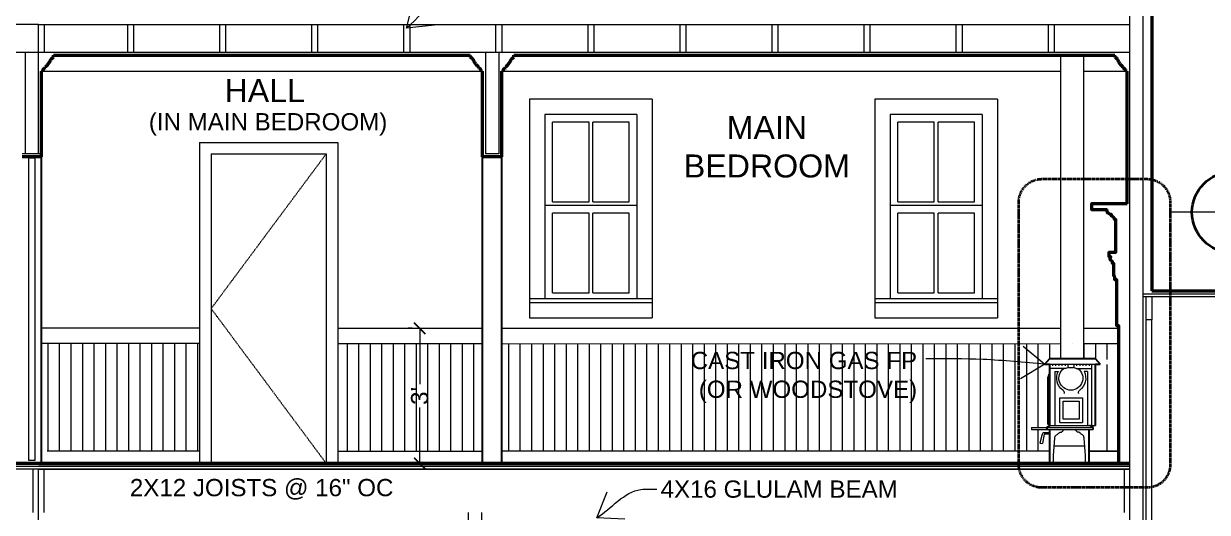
# Model space of a CAD drawing. Header units: inches. Extents: x -4969 to 16721, y 2489 to 24693.
# Drawn here: x 10574.8 to 10883.4, y 5012.4 to 5139.9 of the extents above; entities that cross this region are included whole.
import ezdxf

# ---------------------------------------------------------------- set-up
doc = ezdxf.new("R2010")
doc.units = ezdxf.units.IN
doc.header["$MEASUREMENT"] = 0
doc.linetypes.add('DASHED2', pattern=[0.375, 0.25, -0.125])
doc.layers.get('0').update_dxf_attribs({"lineweight": 5})
for name, color, linetype, lineweight in [('1', 1, 'Continuous', 9), ('2', 6, 'Continuous', 20), ('3', 3, 'Continuous', 30), ('5', 4, 'Continuous', 50), ('A-DIMSx', 7, 'Continuous', 9), ('A-LINK', 7, 'Continuous', 40), ('A-TEXTx', 7, 'Continuous', 20)]:
    doc.layers.add(name, color=color, linetype=linetype, lineweight=lineweight)
doc.styles.get("Standard").update_dxf_attribs({"font": 'Arial.ttf'})
doc.dimstyles.get("Standard").update_dxf_attribs({"dimtxt": 3, "dimasz": 2, "dimexe": 0.03125, "dimexo": 0.0625, "dimgap": 0.03125, "dimtad": 0, "dimtoh": 1, "dimdec": 4, "dimlfac": 0.99985, "dimzin": 0, "dimdsep": 46, "dimlunit": 4, "dimtxsty": 'Standard', "dimblk": 'ARCHTICK', "dimblk1": 'ARCHTICK', "dimblk2": 'ARCHTICK', "dimcen": 0.09, "dimclrt": 256, "dimadec": 0, "dimazin": 0, "dimtfac": 1, "dimtdec": 4, "dimtofl": 0, "dimtmove": 0, "dimatfit": 3, "dimfxl": 1, "dimtolj": 1, "dimtzin": 0, "dimarcsym": 0})
pattern_1 = [(90, (9132.2186, 646.578), (-3, 2e-16), [])]

# ---------------------------------------------------------------- blocks, each defined once
blk = doc.blocks.new('_ArchTick')
at = {"color": 0, "linetype": 'ByBlock', "lineweight": 0, "const_width": 0.15}
blk.add_lwpolyline([(-0.5, -0.5), (0.5, 0.5)], dxfattribs=at)
blk = doc.blocks.new('Woodstove Jotul F3 Side')
at = {"layer": '1'}
for p, q in [((9505.33, 343.25), (9505.33, 359.25)), ((9509.45, 358.16), (9505.33, 358.16)), ((9506.06, 359.25), (9506.06, 358.87)), ((9506.89, 359.25), (9506.89, 358.87)), ((9507.7, 359.25), (9507.7, 358.87)), ((9508.5, 359.25), (9508.5, 358.87)), ((9509.34, 359.25), (9509.34, 358.87)), ((9509.45, 358.16), (9510.15, 358.43)), ((9509.96, 359.25), (9510.15, 358.43)), ((9511.51, 358.43), (9510.15, 358.43)), ((9511.69, 359.25), (9511.51, 358.43)), ((9511.51, 358.43), (9512.18, 358.16)), ((9512.18, 358.16), (9516.32, 358.16)), ((9512.31, 359.25), (9512.31, 358.87)), ((9513.15, 359.25), (9513.15, 358.87)), ((9513.95, 359.25), (9513.95, 358.87)), ((9514.79, 359.25), (9514.79, 358.87)), ((9515.59, 359.25), (9515.59, 358.87)), ((9506.45, 357.4), (9507.39, 357.4)), ((9506.45, 357.4), (9506.45, 343.25)), ((9515.02, 357.4), (9514.08, 357.4)), ((9515.02, 357.4), (9515.02, 343.25)), ((9507.8, 350.47), (9507.8, 344.07)), ((9513.68, 350.47), (9507.8, 350.47)), ((9512.81, 349.6), (9508.67, 349.6)), ((9508.67, 349.6), (9508.67, 344.94)), ((9512.81, 344.94), (9512.81, 349.6)), ((9513.68, 344.07), (9513.68, 350.47)), ((9516.32, 343.25), (9504.44, 343.25)), ((9517.05, 342.75), (9505.02, 342.75)), ((9513.68, 344.07), (9507.8, 344.07)), ((9508.67, 344.94), (9512.81, 344.94)), ((9516.32, 341.37), (9517.9, 341.37)), ((9516.32, 341.03), (9517.79, 341.03)), ((9517.79, 341.03), (9518.19, 338.55)), ((9518.29, 341.04), (9518.92, 338.67)), ((9518.92, 338.67), (9518.19, 338.55))]:
    blk.add_line(p, q, dxfattribs=at)
at = {"layer": '1', "ltscale": 0.25}
blk.add_line((9516.32, 356.83), (9516.32, 343.25), dxfattribs=at)
at = {"layer": '1'}
for centre, radius, start, end in [((9510.83, 355.62), 3.13, 125.5859, 54.4141), ((9510.83, 355.62), 3.88, 152.6441, 234.9846), ((9510.64, 355.62), 3.88, 305.0154, 27.3559)]:
    blk.add_arc(centre, radius, start, end, dxfattribs=at)
for points, knots in [([(9508.61, 352.45), (9508.67, 352.39), (9508.8, 352.25), (9508.9, 352), (9508.9, 351.78), (9508.87, 351.67), (9508.86, 351.62)], [0, 0, 0, 0, 0.2548626, 0.5779212, 0.7738177, 0.9115369, 0.9115369, 0.9115369, 0.9115369]), ([(9512.87, 352.45), (9512.81, 352.39), (9512.67, 352.25), (9512.58, 352), (9512.57, 351.78), (9512.6, 351.67), (9512.62, 351.62)], [0, 0, 0, 0, 0.2548626, 0.5779212, 0.7738177, 0.9115369, 0.9115369, 0.9115369, 0.9115369]), ([(9507.37, 339.96), (9507.39, 340.14), (9507.42, 340.49), (9507.75, 340.88), (9508.03, 340.98), (9508.15, 341.02)], [0, 0, 0, 0, 0.552855, 1.027587, 1.424955, 1.424955, 1.424955, 1.424955]), ([(9508.15, 341.02), (9508.22, 341.12), (9508.36, 341.32), (9508.64, 341.49), (9508.86, 341.55), (9509.01, 341.54), (9509.14, 341.58), (9509.31, 341.67), (9509.46, 341.84), (9509.55, 342.03), (9509.55, 342.18), (9509.56, 342.25)], [0, 0, 0, 0, 0.363802, 0.703896, 0.969314, 1.03582, 1.145927, 1.377288, 1.576947, 1.815944, 2.013947, 2.013947, 2.013947, 2.013947]), ([(9514.22, 341.02), (9514.15, 341.13), (9514.01, 341.32), (9513.73, 341.49), (9513.51, 341.55), (9513.36, 341.54), (9513.23, 341.58), (9513.07, 341.67), (9512.92, 341.84), (9512.82, 342.03), (9512.82, 342.18), (9512.82, 342.25)], [0, 0, 0, 0, 0.363802, 0.703896, 0.969314, 1.03582, 1.145927, 1.377288, 1.576947, 1.815944, 2.013947, 2.013947, 2.013947, 2.013947]), ([(9515, 339.96), (9514.99, 340.15), (9514.95, 340.49), (9514.62, 340.88), (9514.34, 340.98), (9514.22, 341.02)], [0, 0, 0, 0, 0.552855, 1.027587, 1.424955, 1.424955, 1.424955, 1.424955]), ([(9517.9, 341.37), (9517.98, 341.36), (9518.17, 341.32), (9518.25, 341.14), (9518.29, 341.04)], [0, 0, 0, 0, 0.2511324, 0.5419404, 0.5419404, 0.5419404, 0.5419404])]:
    blk.add_open_spline(points, degree=3, knots=knots, dxfattribs=at)
at = {"layer": '2', "ltscale": 0.25}
blk.add_line((9516.32, 359.25), (9504.44, 359.25), dxfattribs=at)
at = {"layer": '2'}
for p, q in [((9521.08, 342.75), (9517.05, 342.75)), ((9521.08, 342.75), (9521.08, 342.25)), ((9521.08, 342.25), (9505.02, 342.25)), ((9507.03, 335.45), (9507.37, 339.96)), ((9515.35, 335.45), (9515, 339.96)), ((9515.16, 337.93), (9507.22, 337.93)), ((9507.03, 333.37), (9507.03, 335.45)), ((9515.35, 333.38), (9515.35, 335.45))]:
    blk.add_line(p, q, dxfattribs=at)
at = {"layer": '3'}
for p, q in [((9504.51, 360.75), (9503.19, 359.25)), ((9504.44, 359.25), (9503.19, 359.25)), ((9504.44, 343.25), (9504.44, 359.25)), ((9516.3, 360.75), (9504.51, 360.75)), ((9517.63, 359.25), (9516.3, 360.75)), ((9517.63, 359.25), (9516.32, 359.25)), ((9516.32, 356.83), (9516.32, 359.25)), ((9516.75, 355.74), (9516.32, 356.83)), ((9516.75, 343.54), (9516.75, 355.74)), ((9505.02, 342.75), (9505.94, 343.25)), ((9505.02, 342.25), (9505.02, 342.75)), ((9516.13, 343.25), (9517.05, 342.75)), ((9516.38, 343.54), (9516.75, 343.54)), ((9517.05, 342.75), (9517.05, 342.25)), ((9506.06, 342.25), (9506.06, 342.25)), ((9506.06, 342.25), (9506.06, 342.25)), ((9506.06, 333.37), (9506.06, 342.25)), ((9506.06, 342.25), (9506.06, 342.25)), ((9516.32, 333.38), (9516.32, 342.25)), ((9506.06, 333.37), (9507.03, 333.37)), ((9516.32, 333.38), (9515.35, 333.38))]:
    blk.add_line(p, q, dxfattribs=at)
blk = doc.blocks.new('*D876')
at = {"layer": 'A-DIMSx', "color": 0, "lineweight": -2, "ltscale": 0.1, "transparency": 16777216}
for p, q in [((10676.09, 5060.43), (10675.09, 5060.43)), ((10667.46, 5025.18), (10681.09, 5025.18))]:
    blk.add_line(p, q, dxfattribs=at)
at = {"layer": 'A-DIMSx', "color": 0, "lineweight": 5, "ltscale": 0.1, "transparency": 16777216}
for p, q in [((10678.09, 5060.43), (10678.09, 5045.88)), ((10678.09, 5025.18), (10678.09, 5039.74))]:
    blk.add_line(p, q, dxfattribs=at)
at = {"layer": 'Defpoints', "color": 0, "ltscale": 0.1, "transparency": 16777216}
for p in [(10678.09, 5060.43), (10665.46, 5025.18), (10678.09, 5025.18)]:
    blk.add_point(p, dxfattribs=at)
at = {"layer": 'A-DIMSx', "color": 0, "lineweight": 5, "ltscale": 0.1, "transparency": 16777216, "xscale": 3, "yscale": 3, "zscale": 3}
for p, rotation in [((10678.09, 5060.43), 90), ((10678.09, 5025.18), 270)]:
    blk.add_blockref('_ArchTick', p, dxfattribs=dict(at, rotation=rotation))
at = {"layer": 'A-DIMSx', "ltscale": 0.1, "transparency": 16777216, "insert": (10678.09, 5042.81), "char_height": 4.5, "attachment_point": 5, "rotation": 90}
blk.add_mtext("\\A1;3'", dxfattribs=at)
blk = doc.blocks.new('Detail Callout')
at = {"layer": '2', "color": 152, "ltscale": 0.1}
blk.add_line((240.24, 5822.29), (219.24, 5822.29), dxfattribs=at)
at = {"layer": 'A-LINK', "color": 152, "ltscale": 0.1}
blk.add_circle((229.74, 5822.29), 10.5, dxfattribs=at)

msp = doc.modelspace()

# ---------------------------------------------------------------- hatches: boundary and pattern name
at = {"layer": '1', "ltscale": 0.25}
h = msp.add_hatch(dxfattribs=at)
h.set_pattern_fill('ANSI31', color=256, scale=24, angle=45, style=0)
h.set_pattern_definition(pattern_1)
h.paths.add_polyline_path([(10620.7133161, 5028.4274193), (10620.7133161, 5056.4456031), (10579.4633161, 5056.4456031), (10579.4633161, 5028.4274193)])
h = msp.add_hatch(dxfattribs=at)
h.set_pattern_fill('ANSI31', color=256, scale=24, angle=45, style=0)
h.set_pattern_definition(pattern_1)
h.paths.add_polyline_path([(10656.7133161, 5028.4274193), (10656.7133161, 5056.4456031), (10694.4633161, 5056.4456031), (10694.4633161, 5028.4274193)])
h = msp.add_hatch(dxfattribs=at)
h.set_pattern_fill('ANSI31', color=256, scale=24, angle=45, style=0)
h.set_pattern_definition([(90, (10146.3048, 826.1925), (-3, 2e-16), [])])
h.paths.add_polyline_path([(10699.4633161, 5028.38836), (10699.4633161, 5056.4301347), (10859.8564764, 5056.4301347), (10859.8564764, 5028.38836), (10855.5797666, 5028.38836), (10855.5797704, 5034.0151678), (10855.5798228, 5034.0167849), (10856.6186281, 5034.0167849), (10856.6186281, 5034.5167849), (10855.696535, 5035.0167849), (10856.3074278, 5035.0167849), (10857.196535, 5035.0167849), (10857.196535, 5051.0167849), (10858.446535, 5051.0167849), (10857.1239977, 5052.5167849), (10851.2448969, 5052.5167849), (10851.2448969, 5056.4662364), (10845.2448969, 5056.4645413), (10842.2881206, 5052.5558442), (10841.0522587, 5051.0167849), (10842.3383836, 5051.0167849), (10842.3383836, 5049.9331736), (10842.3383836, 5035.0558442), (10842.5258836, 5035.0558442), (10841.5994007, 5034.5558442), (10837.5727287, 5034.5558442), (10837.5727287, 5034.0558442), (10844.5825521, 5034.0167849), (10842.3383839, 5034.0167832), (10842.338384, 5033.1429122), (10842.3383841, 5032.8034002), (10842.3383872, 5028.3883582)])

# ---------------------------------------------------------------- linework, layer by layer
at = {"layer": '1'}
for p, q in [((10863.2133161, 5023.6843083), (10863.2133161, 5242.0896191)), ((10866.7133161, 5023.6843083), (10866.7133161, 5242.0896233)), ((10578.7133097, 5105.9343083), (10578.7133329, 5139.6843083)), ((10578.7133161, 5139.6843083), (10863.2133161, 5139.6843083)), ((10580.2133161, 5139.6843083), (10580.2133161, 5132.4343083)), ((10601.9633161, 5132.4343083), (10601.9633161, 5139.6843083)), ((10603.4633161, 5139.6843083), (10603.4633161, 5132.4343083)), ((10625.9633161, 5132.4343083), (10625.9633161, 5139.6843083)), ((10627.4633161, 5139.6843083), (10627.4633161, 5132.4343083)), ((10649.9633161, 5132.4343083), (10649.9633161, 5139.6843083)), ((10651.4633161, 5139.6843083), (10651.4633161, 5132.4343083)), ((10673.9633161, 5132.4343083), (10673.9633161, 5139.6843083)), ((10675.4633161, 5139.6843083), (10675.4633161, 5132.4343083)), ((10697.9633161, 5132.4343083), (10697.9633161, 5139.6843083)), ((10699.4633161, 5139.6843083), (10699.4633161, 5132.4343083)), ((10721.9633161, 5132.4343083), (10721.9633161, 5139.6843083)), ((10723.4633161, 5139.6843083), (10723.4633161, 5132.4343083)), ((10745.9633161, 5132.4343083), (10745.9633161, 5139.6843083)), ((10747.4633161, 5139.6843083), (10747.4633161, 5132.4343083)), ((10769.9633161, 5132.4343083), (10769.9633161, 5139.6843083)), ((10771.4633161, 5139.6843083), (10771.4633161, 5132.4343083)), ((10793.9633161, 5132.4343083), (10793.9633161, 5139.6843083)), ((10795.4633161, 5139.6843083), (10795.4633161, 5132.4343083)), ((10817.9633161, 5132.4343083), (10817.9633161, 5139.6843083)), ((10819.4633161, 5139.6843083), (10819.4633161, 5132.4343083)), ((10841.9633161, 5132.4343083), (10841.9633161, 5139.6843083)), ((10843.4633161, 5139.6843083), (10843.4633161, 5132.4343083)), ((10386.7133337, 5132.4343083), (10578.7133337, 5132.4343083)), ((10386.7133337, 5132.4343083), (10578.7133337, 5132.4343083)), ((10575.2133161, 5132.4343083), (10575.2133161, 5105.9343083)), ((10578.7133161, 5132.4343083), (10863.2133161, 5132.4343083)), ((10695.2133161, 5132.4343083), (10695.2133161, 5105.9343083)), ((10698.7133161, 5132.4343083), (10698.7133161, 5105.9343083)), ((10706.7133235, 5120.1823723), (10706.7133675, 5063.1843295)), ((10738.7133087, 5120.1743951), (10706.7133235, 5120.1823723)), ((10738.7133087, 5120.1743951), (10738.7133087, 5063.1843295)), ((10796.7133014, 5120.1823723), (10796.7133455, 5063.1843295)), ((10828.7132866, 5120.1743951), (10796.7133014, 5120.1823723)), ((10828.7132866, 5120.1743951), (10828.7132866, 5063.1843295)), ((10712.7133087, 5093.4291627), (10712.7133087, 5114.1791627)), ((10722.2133087, 5114.1791627), (10712.7133087, 5114.1791627)), ((10722.2133087, 5093.4291627), (10722.2133087, 5114.1791627)), ((10723.2133087, 5093.4291627), (10723.2133087, 5114.1791627)), ((10732.7133087, 5114.1791627), (10723.2133087, 5114.1791627)), ((10732.7133087, 5093.4291627), (10732.7133087, 5114.1791627)), ((10802.7132866, 5093.4291627), (10802.7132866, 5114.1791627)), ((10812.2132866, 5114.1791627), (10802.7132866, 5114.1791627)), ((10812.2132866, 5093.4291627), (10812.2132866, 5114.1791627)), ((10813.2132866, 5093.4291627), (10813.2132866, 5114.1791627)), ((10822.7132866, 5114.1791627), (10813.2132866, 5114.1791627)), ((10822.7132866, 5093.4291627), (10822.7132866, 5114.1791627)), ((10579.4633161, 5105.9343083), (10574.4633161, 5105.9343083)), ((10698.7133161, 5105.9343083), (10695.2133161, 5105.9343083)), ((10712.7133087, 5093.4291627), (10722.2133087, 5093.4291627)), ((10723.2133087, 5093.4291627), (10732.7133087, 5093.4291627)), ((10802.7132866, 5093.4291627), (10812.2132866, 5093.4291627)), ((10813.2132866, 5093.4291627), (10822.7132866, 5093.4291627)), ((10722.2133087, 5090.4291627), (10712.7133087, 5090.4291627)), ((10712.7133087, 5069.6791627), (10712.7133087, 5090.4291627)), ((10722.2133087, 5069.6791627), (10722.2133087, 5090.4291627)), ((10732.7133087, 5090.4291627), (10723.2133087, 5090.4291627)), ((10723.2133087, 5069.6791627), (10723.2133087, 5090.4291627)), ((10732.7133087, 5069.6791627), (10732.7133087, 5090.4291627)), ((10812.2132866, 5090.4291627), (10802.7132866, 5090.4291627)), ((10802.7132866, 5069.6791627), (10802.7132866, 5090.4291627)), ((10812.2132866, 5069.6791627), (10812.2132866, 5090.4291627)), ((10822.7132866, 5090.4291627), (10813.2132866, 5090.4291627)), ((10813.2132866, 5069.6791627), (10813.2132866, 5090.4291627)), ((10822.7132866, 5069.6791627), (10822.7132866, 5090.4291627)), ((10706.7133644, 5067.1843295), (10738.7133087, 5067.1843295)), ((10712.7133087, 5069.6791627), (10722.2133087, 5069.6791627)), ((10723.2133087, 5069.6791627), (10732.7133087, 5069.6791627)), ((10796.7133424, 5067.1843295), (10828.7132866, 5067.1843295)), ((10802.7132866, 5069.6791627), (10812.2132866, 5069.6791627)), ((10813.2132866, 5069.6791627), (10822.7132866, 5069.6791627)), ((10866.7133161, 5069.4343083), (11168.2133381, 5069.4343083)), ((10866.7133161, 5068.6843083), (11167.4633153, 5068.6843083)), ((10867.4633161, 4998.1843083), (10867.4633126, 5068.6843083)), ((10699.4633161, 5060.4343083), (10845.2448969, 5060.4343083)), ((10706.7133675, 5063.1843295), (10738.7133087, 5063.1843295)), ((10796.7133455, 5063.1843295), (10828.7132866, 5063.1843295)), ((10851.2448969, 5060.4343083), (10860.2133836, 5060.4343083)), ((10868.9633126, 5004.4343073), (10868.9633126, 5062.6843073)), ((10620.7133161, 5056.4339489), (10579.4633161, 5056.4456031)), ((10656.7133161, 5056.4373392), (10694.4633161, 5056.4480046)), ((10699.4633161, 5056.4233541), (10845.2448969, 5056.4645413)), ((10851.2448969, 5056.4662364), (10860.2133836, 5056.4687703)), ((10866.7133161, 4892.4343083), (10866.7133161, 5045.9343083)), ((10863.2133337, 5012.4343083), (10863.2133323, 5039.9343163)), ((10620.7133161, 5028.4274193), (10580.9633161, 5028.4274193)), ((10656.7133161, 5028.4274193), (10694.4633161, 5028.4274193)), ((10842.3383869, 5028.4274193), (10699.4633161, 5028.4274193)), ((10860.2133836, 5028.4274193), (10852.5966152, 5028.4274193)), ((10852.5966152, 5028.4274193), (10860.2133836, 5028.4274193)), ((10529.2139732, 5024.4343083), (10863.2133161, 5024.4343083)), ((10863.2133331, 5023.6843083), (10529.2139732, 5023.6843083)), ((10577.2133161, 5023.6843083), (10577.2133161, 5012.4343083)), ((10863.2133161, 5024.4343083), (10578.7133161, 5024.4343083)), ((10578.7133161, 4989.1843083), (10578.7133161, 5023.6843083)), ((10578.7133161, 5023.6843083), (10863.2133161, 5023.6843083)), ((10580.2133161, 5012.4343083), (10580.2133161, 5023.6843083)), ((10863.2133161, 5025.1843083), (10860.2133836, 5025.1843083)), ((10861.7133158, 5023.6843083), (10861.7133158, 5012.4343103)), ((10866.7133337, 4995.1843083), (10866.7133337, 5025.9343083)), ((10690.7133161, 5012.4343083), (10690.7133161, 4904.4343083)), ((10694.2133161, 5012.4343083), (10694.2133161, 4904.4343083)), ((10863.2133337, 4904.4343083), (10863.2133337, 5012.4343083))]:
    msp.add_line(p, q, dxfattribs=at)
at = {"layer": '1', "ltscale": 0.25}
for p, q in [((10578.7133337, 5139.6843083), (10386.7133337, 5139.6843083)), ((10579.8348339, 5127.5132422), (10694.0917982, 5127.5132422)), ((10699.8348339, 5127.5132422), (10845.2448969, 5127.5132422)), ((10851.2448969, 5127.5132422), (10862.0917982, 5127.5132422))]:
    msp.add_line(p, q, dxfattribs=at)
at = {"layer": '1', "linetype": 'DASHED2', "ltscale": 0.25}
for q in [(10653.7133161, 5105.9343083), (10653.7133161, 5025.1843083)]:
    msp.add_line((10623.7133161, 5065.5593083), q, dxfattribs=at)
at = {"layer": '1'}
for points in [[(10576.2133161, 5104.9343083), (10577.7133161, 5104.9343083), (10577.7133161, 5025.9343083), (10576.2133161, 5025.9343083), (10576.2133161, 5104.9343083)], [(10867.4633126, 5062.6843073), (10867.4633126, 5068.6843073), (10868.9633126, 5068.6843073), (10868.9633126, 5062.6843073), (10867.4633126, 5062.6843073)]]:
    msp.add_lwpolyline(points, dxfattribs=at)
at = {"layer": '2'}
for p, q in [((10845.2448969, 5052.5558442), (10845.2448969, 5131.6843083)), ((10851.2448969, 5052.5558442), (10851.2448969, 5131.6843083)), ((10734.7133087, 5116.1799968), (10710.7133087, 5116.1786402)), ((10710.7133087, 5116.1786402), (10710.7133087, 5068.1843189)), ((10734.7133087, 5116.1799968), (10734.7133087, 5068.1842978)), ((10824.7132866, 5116.1799968), (10800.7132866, 5116.1786402)), ((10800.7132866, 5116.1786402), (10800.7132866, 5068.1843189)), ((10824.7132866, 5116.1799968), (10824.7132866, 5068.1842978)), ((10620.7133161, 5108.9343083), (10656.7133161, 5108.9343083)), ((10620.7133161, 5108.9343083), (10620.7133161, 5025.1843083)), ((10656.7133161, 5108.9343083), (10656.7133161, 5025.1843083)), ((10623.7133161, 5105.9343083), (10653.7133161, 5105.9343083)), ((10623.7133161, 5105.9343083), (10623.7133161, 5025.1843083)), ((10653.7133161, 5105.9343083), (10653.7133161, 5025.1843083)), ((10734.7132668, 5092.4298305), (10710.7132668, 5092.428495)), ((10824.7132447, 5092.4298305), (10800.7132448, 5092.428495)), ((10706.7133636, 5068.1843224), (10738.7133087, 5068.1842942)), ((10796.7133416, 5068.1843224), (10828.7132866, 5068.1842942)), ((10620.7133161, 5060.4343083), (10579.4633161, 5060.4343083)), ((10656.7133161, 5060.4343083), (10694.4633161, 5060.4343083))]:
    msp.add_line(p, q, dxfattribs=at)
at = {"layer": '2', "color": 152, "ltscale": 0.1}
msp.add_line((10879.3814317, 5090.6858585), (10873.7126836, 5090.6858585), dxfattribs=at)
at = {"layer": '3', "ltscale": 0.25}
for p, q in [((10579.4633161, 5025.1843083), (10579.4633161, 5105.1843083)), ((10694.4633161, 5025.1843083), (10694.4633161, 5105.1843083)), ((10699.4633161, 5025.1843083), (10699.4633161, 5105.1843083))]:
    msp.add_line(p, q, dxfattribs=at)
at = {"layer": '5'}
for p, q in [((10868.9633161, 5241.3396237), (10868.9633161, 5070.1843083)), ((10582.5985748, 5131.1285186), (10582.6515296, 5131.6843083)), ((10582.6515296, 5131.6843083), (10691.2751025, 5131.6843083)), ((10691.3280574, 5131.1285186), (10691.2751025, 5131.6843083)), ((10702.5985748, 5131.1285186), (10702.6515296, 5131.6843083)), ((10702.6515296, 5131.6843083), (10829.2751025, 5131.6843083)), ((10726.6515296, 5131.6843083), (10859.2751025, 5131.6843083)), ((10859.3280574, 5131.1285186), (10859.2751025, 5131.6843083)), ((10580.4700904, 5128.342121), (10580.4700904, 5128.6150609)), ((10693.4565417, 5128.342121), (10693.4565417, 5128.6150609)), ((10700.4700904, 5128.342121), (10700.4700904, 5128.6150609)), ((10861.4565417, 5128.342121), (10861.4565417, 5128.6150609)), ((10579.4633161, 5127.5132422), (10579.8348339, 5127.5132422)), ((10579.4633161, 5113.5320074), (10579.4633161, 5127.5132422)), ((10579.4633161, 5105.1843083), (10579.4633161, 5127.5132422)), ((10694.4633161, 5127.5132422), (10694.0917982, 5127.5132422)), ((10694.4633161, 5105.1843083), (10694.4633161, 5127.5132422)), ((10699.4633161, 5105.1843083), (10699.4633161, 5127.5132422)), ((10699.4633161, 5127.5132422), (10699.8348339, 5127.5132422)), ((10862.4633161, 5127.5132422), (10862.0917982, 5127.5132422)), ((10862.4633161, 5092.9343083), (10862.4633161, 5127.5132422)), ((10579.4633161, 5105.1843083), (10574.4633161, 5105.1843083)), ((10699.4633161, 5105.1843083), (10694.4633161, 5105.1843083)), ((10868.9633161, 5070.1843083), (11168.2133381, 5070.1843083)), ((10863.2133161, 5025.1843083), (10528.4639732, 5025.1843083)), ((10860.2133836, 5025.1843083), (10574.4633161, 5025.1843083))]:
    msp.add_line(p, q, dxfattribs=at)
msp.add_lwpolyline([(10862.4633836, 5092.9343083), (10853.2133836, 5092.9343083), (10853.2133836, 5091.4343083), (10857.0875563, 5091.4343083), (10857.2447654, 5090.8475962), (10857.4500046, 5090.5821363), (10857.868594, 5090.2810911), (10858.2942382, 5090.1777039), (10858.2956807, 5089.7872288), (10858.5122821, 5089.7291907), (10858.8732564, 5089.480541), (10859.0298224, 5089.2093607), (10859.0848508, 5088.8617689), (10859.4633836, 5088.8617689), (10859.4633836, 5080.1843083), (10857.7133836, 5080.1843083), (10857.7133836, 5079.1843083), (10858.1250822, 5079.1799144), (10858.1174718, 5078.9168701), (10858.0202429, 5078.7041267), (10858.0264002, 5078.4902821), (10858.1979186, 5078.2807637), (10858.6053849, 5077.9437951), (10858.6053849, 5077.451688), (10858.9633836, 5077.451688), (10858.9633836, 5074.1843083), (10859.0361133, 5074.1726443), (10859.080707, 5074.1438951), (10859.1345177, 5074.0638048), (10859.1842897, 5073.8882697), (10859.2133836, 5073.3578423), (10859.2133836, 5073.1843083), (10859.7133836, 5073.1843083), (10859.7133836, 5061.1843083), (10860.2133836, 5061.1843083), (10860.2133836, 5025.1843083)], dxfattribs=at)
for points, knots in [([(10579.8348339, 5127.5132422), (10579.8500264, 5127.6330524), (10579.8684647, 5127.7547429), (10579.9370723, 5127.9306785), (10580.0413187, 5128.0809329), (10580.1662314, 5128.1936738), (10580.2851188, 5128.2678987), (10580.3667894, 5128.3022637), (10580.4700904, 5128.342121)], [0.04595771603, 0.04595771603, 0.04595771603, 0.04595771603, 0.20058811132, 0.3838219169, 0.55899294445, 0.69798130682, 0.84352384316, 0.94144460866, 0.94144460866, 0.94144460866, 0.94144460866]), ([(10580.4700904, 5128.6150609), (10580.5988164, 5128.6976612), (10580.7309304, 5128.7851562), (10580.9200812, 5128.9438246), (10581.0973611, 5129.1456216), (10581.2490073, 5129.3756949), (10581.4036294, 5129.6192681), (10581.5569385, 5129.8773354), (10581.7041393, 5130.1334894), (10581.8365905, 5130.3750861), (10581.9631807, 5130.5821139), (10582.0954587, 5130.7519008), (10582.2399913, 5130.8912352), (10582.3985742, 5131.008223), (10582.5115557, 5131.0769515), (10582.5985748, 5131.1285186)], [0.02252924258, 0.02252924258, 0.02252924258, 0.02252924258, 0.0848948356, 0.16525381449, 0.24407818869, 0.32590546439, 0.41317453746, 0.50401511078, 0.5962486035, 0.67928693936, 0.75221584643, 0.81459891015, 0.872600463, 0.93247186799, 0.99170471556, 0.99170471556, 0.99170471556, 0.99170471556]), ([(10693.4565417, 5128.6150609), (10693.3278157, 5128.6976612), (10693.1957017, 5128.7851562), (10693.0065509, 5128.9438246), (10692.829271, 5129.1456216), (10692.6776248, 5129.3756949), (10692.5230028, 5129.6192681), (10692.3696936, 5129.8773354), (10692.2224929, 5130.1334894), (10692.0900416, 5130.3750861), (10691.9634515, 5130.5821139), (10691.8311735, 5130.7519008), (10691.6866409, 5130.8912352), (10691.5280579, 5131.008223), (10691.4150764, 5131.0769515), (10691.3280574, 5131.1285186)], [0.02252924258, 0.02252924258, 0.02252924258, 0.02252924258, 0.0848948356, 0.16525381449, 0.24407818869, 0.32590546439, 0.41317453746, 0.50401511078, 0.5962486035, 0.67928693936, 0.75221584643, 0.81459891015, 0.872600463, 0.93247186799, 0.99170471556, 0.99170471556, 0.99170471556, 0.99170471556]), ([(10694.0917982, 5127.5132422), (10694.0766057, 5127.6330524), (10694.0581675, 5127.7547429), (10693.9895598, 5127.9306785), (10693.8853134, 5128.0809329), (10693.7604007, 5128.1936738), (10693.6415133, 5128.2678987), (10693.5598427, 5128.3022637), (10693.4565417, 5128.342121)], [0.04595771603, 0.04595771603, 0.04595771603, 0.04595771603, 0.20058811132, 0.3838219169, 0.55899294445, 0.69798130682, 0.84352384316, 0.94144460866, 0.94144460866, 0.94144460866, 0.94144460866]), ([(10699.8348339, 5127.5132422), (10699.8500264, 5127.6330524), (10699.8684647, 5127.7547429), (10699.9370723, 5127.9306785), (10700.0413187, 5128.0809329), (10700.1662314, 5128.1936738), (10700.2851188, 5128.2678987), (10700.3667894, 5128.3022637), (10700.4700904, 5128.342121)], [0.04595771603, 0.04595771603, 0.04595771603, 0.04595771603, 0.20058811132, 0.3838219169, 0.55899294445, 0.69798130682, 0.84352384316, 0.94144460866, 0.94144460866, 0.94144460866, 0.94144460866]), ([(10700.4700904, 5128.6150609), (10700.5988164, 5128.6976612), (10700.7309304, 5128.7851562), (10700.9200812, 5128.9438246), (10701.0973611, 5129.1456216), (10701.2490073, 5129.3756949), (10701.4036294, 5129.6192681), (10701.5569385, 5129.8773354), (10701.7041393, 5130.1334894), (10701.8365905, 5130.3750861), (10701.9631807, 5130.5821139), (10702.0954587, 5130.7519008), (10702.2399913, 5130.8912352), (10702.3985742, 5131.008223), (10702.5115557, 5131.0769515), (10702.5985748, 5131.1285186)], [0.02252924258, 0.02252924258, 0.02252924258, 0.02252924258, 0.0848948356, 0.16525381449, 0.24407818869, 0.32590546439, 0.41317453746, 0.50401511078, 0.5962486035, 0.67928693936, 0.75221584643, 0.81459891015, 0.872600463, 0.93247186799, 0.99170471556, 0.99170471556, 0.99170471556, 0.99170471556]), ([(10861.4565417, 5128.6150609), (10861.3278157, 5128.6976612), (10861.1957017, 5128.7851562), (10861.0065509, 5128.9438246), (10860.829271, 5129.1456216), (10860.6776248, 5129.3756949), (10860.5230028, 5129.6192681), (10860.3696936, 5129.8773354), (10860.2224929, 5130.1334894), (10860.0900416, 5130.3750861), (10859.9634515, 5130.5821139), (10859.8311735, 5130.7519008), (10859.6866409, 5130.8912352), (10859.5280579, 5131.008223), (10859.4150764, 5131.0769515), (10859.3280574, 5131.1285186)], [0.02252924258, 0.02252924258, 0.02252924258, 0.02252924258, 0.0848948356, 0.16525381449, 0.24407818869, 0.32590546439, 0.41317453746, 0.50401511078, 0.5962486035, 0.67928693936, 0.75221584643, 0.81459891015, 0.872600463, 0.93247186799, 0.99170471556, 0.99170471556, 0.99170471556, 0.99170471556]), ([(10862.0917982, 5127.5132422), (10862.0766057, 5127.6330524), (10862.0581675, 5127.7547429), (10861.9895598, 5127.9306785), (10861.8853134, 5128.0809329), (10861.7604007, 5128.1936738), (10861.6415133, 5128.2678987), (10861.5598427, 5128.3022637), (10861.4565417, 5128.342121)], [0.04595771603, 0.04595771603, 0.04595771603, 0.04595771603, 0.20058811132, 0.3838219169, 0.55899294445, 0.69798130682, 0.84352384316, 0.94144460866, 0.94144460866, 0.94144460866, 0.94144460866])]:
    msp.add_open_spline(points, degree=3, knots=knots, dxfattribs=at)
at = {"layer": 'A-LINK', "color": 152, "linetype": 'DASHED2', "ltscale": 0.5, "flags": 128}
msp.add_lwpolyline([(10873.7126836, 5093.3800698), (10873.7126836, 5024.876333, -0.4142135624), (10867.7126836, 5018.876333), (10840.2570405, 5018.876333, -0.4142135624), (10834.2570405, 5024.876333), (10834.2570405, 5093.3800698, -0.4142135624), (10840.2570405, 5099.3800698), (10867.7126836, 5099.3800698, -0.4142135624)], format="xyb", close=True, dxfattribs=at)

# ---------------------------------------------------------------- block references
at = {"ltscale": 0.1, "xscale": -1}
msp.add_blockref('Woodstove Jotul F3 Side', (20358.6539061, 4691.8092069), dxfattribs=at)
at = {"layer": '2', "color": 152, "ltscale": 0.25}
msp.add_blockref('Detail Callout', (10660.143776, -731.605543), dxfattribs=at)

# ---------------------------------------------------------------- texts
at = {"layer": 'A-TEXTx', "ltscale": 0.5, "char_height": 6, "attachment_point": 2}
for s, insert, width in [('HALL', (10637.6865244, 5125.4268468), 104.554287599), ('{MAIN BEDROOM}', (10768.5774983, 5115.7709692), 58.972190114)]:
    msp.add_mtext(s, dxfattribs=dict(at, insert=insert, width=width))
at = {"layer": 'A-TEXTx', "ltscale": 0.25, "char_height": 4.5}
for s, insert, attachment_point in [('(IN MAIN BEDROOM)', (10607.4644765, 5113.6324787), 4), ('CAST IRON GAS FP\\P(OR WOODSTOVE)', (10807.7490441, 5047.6130729), 6), ('{2X12 JOISTS @ 16" OC}', (10602.5251553, 5018.4352107), 4), ('4X16 GLULAM BEAM', (10740.8727831, 5018.4673464), 4)]:
    msp.add_mtext(s, dxfattribs=dict(at, insert=insert, attachment_point=attachment_point))

# ---------------------------------------------------------------- dimensions: what is measured, and where the dimension line sits
at = {"layer": 'A-DIMSx', "ltscale": 0.1}
dim = msp.add_linear_dim(base=(10678.0883161, 5025.1843083), p1=(10678.0883161, 5060.4343083), p2=(10665.4567403, 5025.1843083), angle=90, text="3'", dimstyle='Standard', override={"dimtxt": 4.5, "dimasz": 3, "dimexe": 3, "dimexo": 2, "dimgap": 1, "dimlfac": -47.9928, "dimlwd": 5}, dxfattribs=at)
dim.commit()
dim.dimension.update_dxf_attribs({"geometry": '*D876', "text_midpoint": (10678.0883161, 5042.8093083)})

# ---------------------------------------------------------------- leaders
at = {"layer": 'A-TEXTx', "path_type": 1, "annotation_type": 0, "has_hookline": 1}
for points, hookline_direction, text_width in [([(10674.6537262, 5138.7535525), (10691.3701458, 5153.1912299), (10701.6484425, 5154.5403374)], 0, 68.276603), ([(10841.0258836, 5051.0558442), (10824.9248931, 5052.3053337), (10810.0375193, 5052.450274)], 1, 58.4447476), ([(10724.2133161, 5010.9970407), (10735.7269577, 5018.4023215), (10739.8727831, 5018.4673464)], 0, 61.287176)]:
    msp.add_leader(points, dimstyle='Standard', override={"dimasz": 6, "dimgap": 1, "dimldrblk": 'Open90', "dimlwd": -1}, dxfattribs=dict(at, hookline_direction=hookline_direction, text_width=text_width))

doc.saveas('drawing.dxf')
